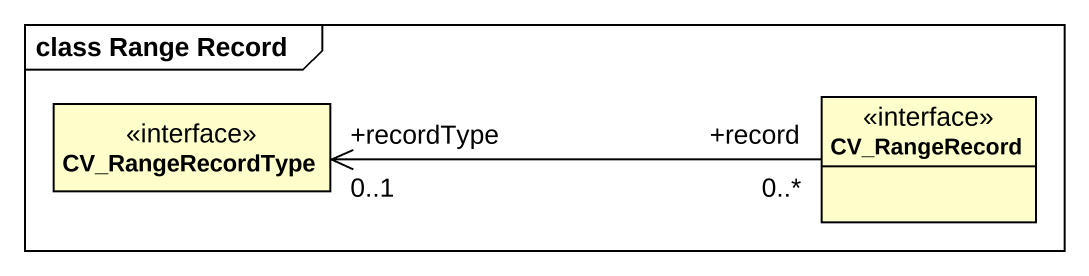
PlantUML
@startuml
mainframe class Range Record
hide circle
hide empty members
class CV_RangeRecordType <<interface>>
class CV_RangeRecord <<interface>>
CV_RangeRecord "+record\n0..*" -left-> "+recordType\n0..1" CV_RangeRecordType
@enduml
